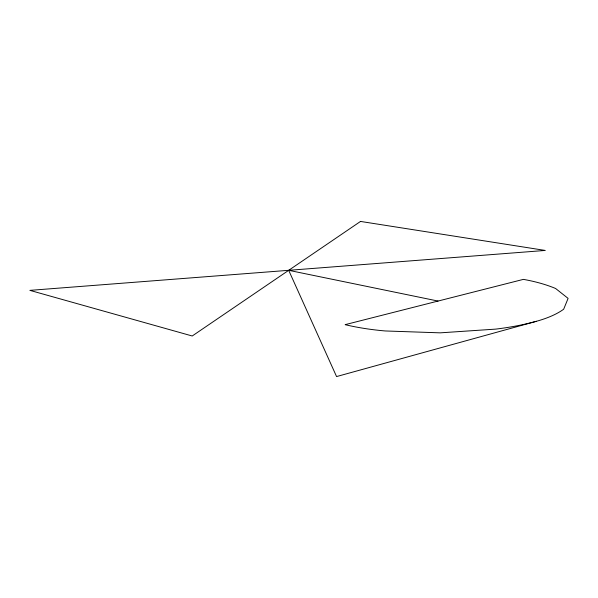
<?xml version="1.0" encoding="UTF-8"?>
<svg xmlns="http://www.w3.org/2000/svg" width="598" height="598" viewBox="0 0 598 598"><rect width="100%" height="100%" fill="white"/><g stroke="black" fill="none" stroke-linecap="round" stroke-linejoin="round"><path stroke-width="0.9" d="M536.391 321.298A137.719 51.211 -0.5 0 1 495.675 329.117L440.21 332.847L385.179 330.956A136.426 51.024 -1.3 0 1 345.121 324.662L523.407 279.371A98.132 39.984 0.8 0 1 555.602 288.49L568.1 298.387L563.667 309.211A92.279 35.461 0.4 0 1 536.391 321.298L336.569 376.568L288.699 270.318L438.035 301.056M360.519 221.432L192.22 335.994L29.9 290.366L545.256 250.442L360.519 221.432"/></g></svg>
